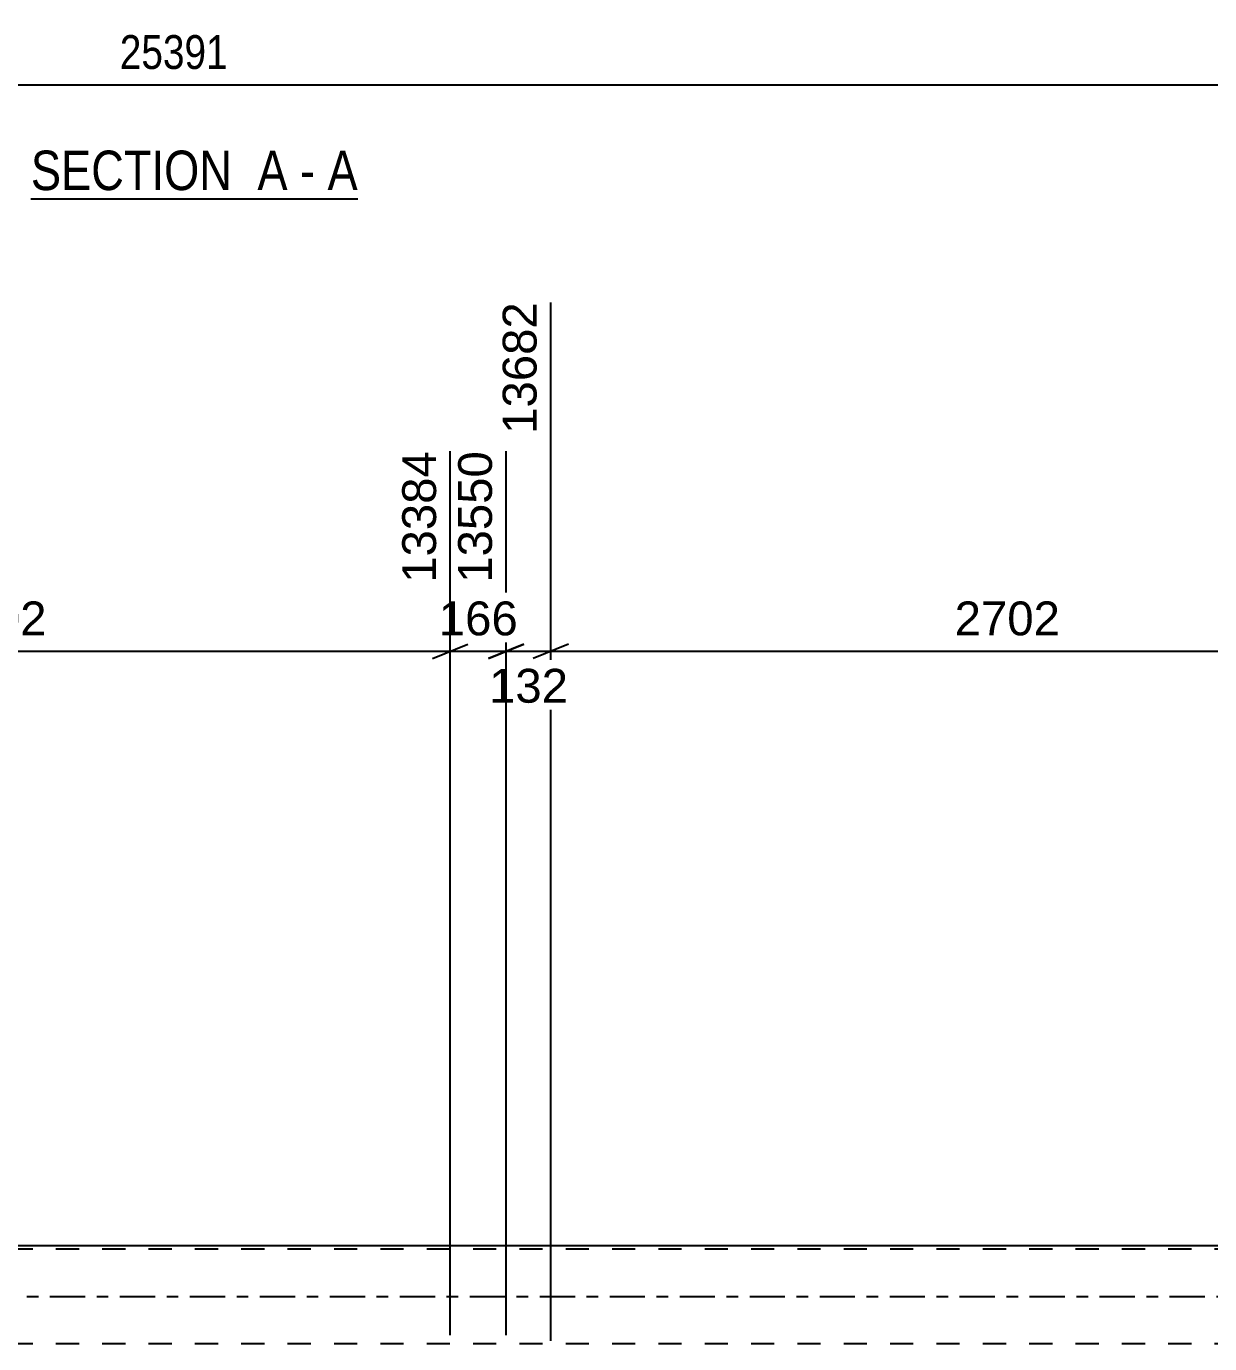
# Model space of a CAD drawing. Header units: millimetres. Extents: x -2250 to 594, y 0 to 1057.
# Drawn here: x -819.2 to -719.1, y 642.5 to 754 of the extents above; entities that cross this region are included whole.
import ezdxf

# ---------------------------------------------------------------- set-up
doc = ezdxf.new("R2010")
doc.units = ezdxf.units.MM
doc.linetypes.add('DXK_LINE_DOT2', pattern=[3.9198, 1.9599, -1.9599])
doc.linetypes.add('DXK_LINE_DOT3', pattern=[5.9187, 2.979, -0.9799, 0.9799, -0.9799])
doc.styles.add('Arial', font='ARIAL.TTF', dxfattribs={"height": 0.2})
doc.styles.add('Arial Narrow', font='ARIALN.TTF', dxfattribs={"height": 0.2})

# ---------------------------------------------------------------- blocks, each defined once
blk = doc.blocks.new('Unknown-761553754-20 - 4377')
at = {"color": 6, "linetype": 'Continuous'}
blk.add_line((-818.8, 739.38), (-791.15, 739.38), dxfattribs=at)
at = {"color": 0, "linetype": 'Continuous'}
for points in [[(-800.69, 740.13), (-800.69, 743.63), (-818.8, 743.63), (-818.8, 740.13)], [(-797.08, 740.13), (-797.08, 743.63), (-799.64, 743.63), (-799.64, 740.13)], [(-794.76, 740.13), (-794.76, 743.63), (-796.03, 743.63), (-796.03, 740.13)], [(-791.15, 740.13), (-791.15, 743.63), (-793.71, 743.63), (-793.71, 740.13)]]:
    blk.add_wipeout(points, dxfattribs=at)
at = {"color": 7, "linetype": 'Continuous', "style": 'Arial Narrow'}
for s, p in [('SECTION ', (-818.8, 740.13)), ('A', (-799.64, 740.13)), ('A', (-793.71, 740.13)), ('-', (-796.03, 740.13))]:
    blk.add_text(s, height=3.34, dxfattribs=at).set_placement(p)
blk = doc.blocks.new('Part-761553754-5669 - 5222')
at = {"color": 7, "linetype": 'DXK_LINE_DOT2'}
for p, q in [((-461.94, 650.53), (-1130.88, 650.53)), ((-461.94, 642.53), (-1130.88, 642.53))]:
    blk.add_line(p, q, dxfattribs=at)
at = {"color": 2, "linetype": 'Continuous'}
blk.add_line((-692.43, 650.82), (-861, 650.82), dxfattribs=at)
at = {"color": 7, "linetype": 'DXK_LINE_DOT3'}
blk.add_line((-1130.88, 646.53), (-461.94, 646.53), dxfattribs=at)
blk = doc.blocks.new('StraightDimension-761553754-7286 - 5222')
at = {"color": 7, "linetype": 'Continuous'}
for p, q in [((-774.83, 642.77), (-774.83, 730.63)), ((-697.62, 643.25), (-697.62, 718.03)), ((-773.33, 701.71), (-776.33, 700.51)), ((-774.83, 701.11), (-697.62, 701.11)), ((-699.12, 700.51), (-696.12, 701.71))]:
    blk.add_line(p, q, dxfattribs=at)
at = {"color": 0, "linetype": 'Continuous'}
blk.add_wipeout([(-698.22, 718.63), (-702.42, 718.63), (-702.42, 706.31), (-698.22, 706.31)], dxfattribs=at)
at = {"color": 0}
blk.add_wipeout([(-731.17, 701.86), (-731.17, 706.06), (-741.27, 706.06), (-741.27, 701.86)], dxfattribs=at)
at = {"color": 3, "linetype": 'Continuous', "style": 'Arial'}
blk.add_text('16384', height=2.865, rotation=90.0002, dxfattribs=at).set_placement((-698.82, 706.91))
at = {"color": 3, "style": 'Arial'}
blk.add_text('2702', height=2.865, dxfattribs=at).set_placement((-740.67, 702.46))
blk = doc.blocks.new('StraightDimension-761553754-7319 - 5222')
at = {"color": 7, "linetype": 'Continuous'}
for p, q in [((-774.83, 642.77), (-774.83, 730.63)), ((-778.6, 643.25), (-778.6, 718.03)), ((-780.1, 700.51), (-777.1, 701.71)), ((-778.6, 701.11), (-774.83, 701.11)), ((-773.33, 701.71), (-776.33, 700.51))]:
    blk.add_line(p, q, dxfattribs=at)
at = {"color": 0, "linetype": 'Continuous'}
blk.add_wipeout([(-775.43, 731.23), (-779.63, 731.23), (-779.63, 718.91), (-775.43, 718.91)], dxfattribs=at)
at = {"color": 3, "linetype": 'Continuous', "style": 'Arial'}
blk.add_text('13682', height=2.865, rotation=90.0002, dxfattribs=at).set_placement((-776.03, 719.51))
at = {"color": 0}
blk.add_wipeout([(-772.78, 696.16), (-772.78, 700.36), (-780.65, 700.36), (-780.65, 696.16)], dxfattribs=at)
at = {"color": 3, "style": 'Arial'}
blk.add_text('132', height=2.865, dxfattribs=at).set_placement((-780.05, 696.76))
blk = doc.blocks.new('StraightDimension-761553754-7367 - 5222')
at = {"color": 7, "linetype": 'Continuous'}
for p, q in [((-783.33, 643.25), (-783.33, 718.03)), ((-778.6, 643.25), (-778.6, 718.03)), ((-784.83, 700.51), (-781.83, 701.71)), ((-783.33, 701.11), (-778.6, 701.11)), ((-777.1, 701.71), (-780.1, 700.51))]:
    blk.add_line(p, q, dxfattribs=at)
at = {"color": 0}
blk.add_wipeout([(-777.03, 701.86), (-777.03, 706.06), (-784.9, 706.06), (-784.9, 701.86)], dxfattribs=at)
at = {"color": 3, "style": 'Arial'}
blk.add_text('166', height=2.865, dxfattribs=at).set_placement((-784.3, 702.46))
at = {"color": 0, "linetype": 'Continuous'}
blk.add_wipeout([(-779.2, 718.63), (-783.4, 718.63), (-783.4, 706.31), (-779.2, 706.31)], dxfattribs=at)
at = {"color": 3, "linetype": 'Continuous', "style": 'Arial'}
blk.add_text('13550', height=2.865, rotation=90.0002, dxfattribs=at).set_placement((-779.8, 706.91))
blk = doc.blocks.new('StraightDimension-761553754-7382 - 5222')
at = {"color": 7, "linetype": 'Continuous'}
for p, q in [((-860.54, 642.77), (-860.54, 730.63)), ((-783.33, 643.25), (-783.33, 718.03)), ((-859.04, 701.71), (-862.04, 700.51)), ((-860.54, 701.11), (-783.33, 701.11)), ((-784.83, 700.51), (-781.83, 701.71))]:
    blk.add_line(p, q, dxfattribs=at)
at = {"color": 0, "linetype": 'Continuous'}
blk.add_wipeout([(-783.93, 718.63), (-788.13, 718.63), (-788.13, 706.31), (-783.93, 706.31)], dxfattribs=at)
at = {"color": 0}
blk.add_wipeout([(-816.89, 701.86), (-816.89, 706.06), (-826.98, 706.06), (-826.98, 701.86)], dxfattribs=at)
at = {"color": 3, "linetype": 'Continuous', "style": 'Arial'}
blk.add_text('13384', height=2.865, rotation=90.0002, dxfattribs=at).set_placement((-784.53, 706.91))
at = {"color": 3, "style": 'Arial'}
blk.add_text('2702', height=2.865, dxfattribs=at).set_placement((-826.38, 702.46))
blk = doc.blocks.new('StraightDimension-761553754-4870 - 4377')
at = {"color": 7, "linetype": 'Continuous'}
blk.add_line((-1144.55, 749.03), (-468.87, 749.03), dxfattribs=at)
at = {"color": 0}
blk.add_wipeout([(-801.54, 749.78), (-801.54, 753.98), (-811.88, 753.98), (-811.88, 749.78)], dxfattribs=at)
at = {"color": 3, "style": 'Arial Narrow'}
blk.add_text('25391', height=2.863, dxfattribs=at).set_placement((-811.28, 750.38))

msp = doc.modelspace()

# ---------------------------------------------------------------- block references
for name in ['StraightDimension-761553754-4870 - 4377', 'Unknown-761553754-20 - 4377', 'Part-761553754-5669 - 5222']:
    msp.add_blockref(name, (0, 0))

# ---------------------------------------------------------------- next in the draw order: block references
msp.add_blockref('StraightDimension-761553754-7286 - 5222', (0, 0))

# ---------------------------------------------------------------- next in the draw order: block references
msp.add_blockref('StraightDimension-761553754-7319 - 5222', (0, 0))

# ---------------------------------------------------------------- next in the draw order: block references
msp.add_blockref('StraightDimension-761553754-7367 - 5222', (0, 0))

# ---------------------------------------------------------------- next in the draw order: block references
msp.add_blockref('StraightDimension-761553754-7382 - 5222', (0, 0))

doc.saveas('drawing.dxf')
